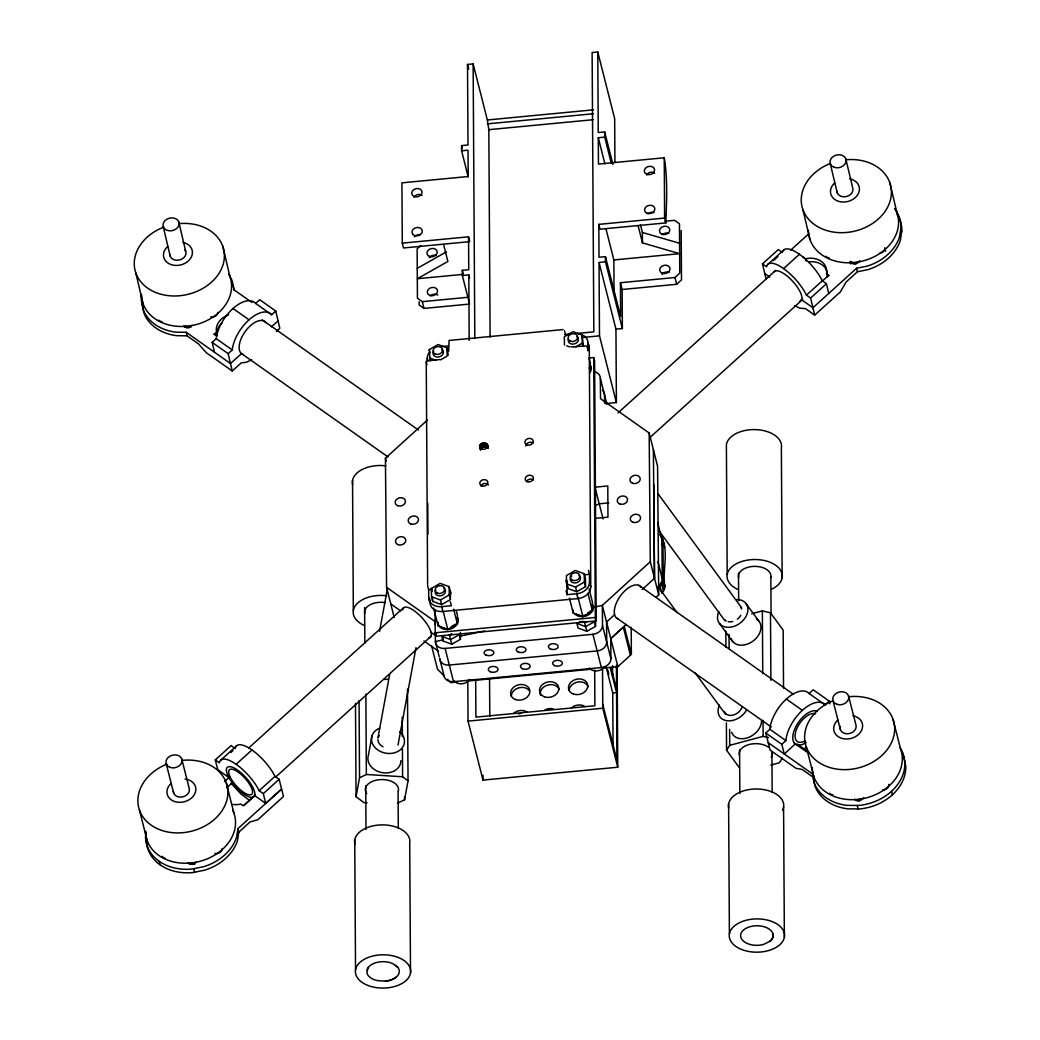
<?xml version="1.0" encoding="UTF-8"?>
<svg xmlns="http://www.w3.org/2000/svg" width="1040" height="1040" viewBox="0 0 1040 1040"><rect width="100%" height="100%" fill="white"/><g stroke="black" fill="none" stroke-linecap="round" stroke-linejoin="round"><path stroke-width="1.5" d="M665.834 222.911L664.612 218.075L598.806 224.367L600.041 229.203L665.834 222.911C666.614 201.279 667.81 179.14 664.248 157.781L598.442 164.073L598.286 137.735L604.721 137.124L611.338 163.254M826.345 273.494L828.802 275.249L827.138 276.835L826.592 271.193A18.018 14.248 -13.4 0 0 805.623 258.778L803.153 257.023M487.435 444.834C488.8 449.397 480.22 451.386 479.57 446.615C480.038 440.999 489.567 442.143 488.254 448.227M897.143 214.617A46.852 37.05 -13.4 0 1 901.875 230.425L900.367 240.253A46.852 37.05 -13.4 0 1 867.789 269.685L857.467 271.726L846.183 281.918L840.32 291.941L814.658 315.133L805.493 308.62L799.812 308.152L794.742 305.682M146.146 832.182L145.496 836.355A46.852 36.79 -14.2 0 0 192.062 869.024L204.035 866.593A46.852 36.79 -14.2 0 0 236.6 837.083L237.9 828.659L281.606 789.061L265.785 803.4L254.566 795.522L254.891 794.612M237.9 828.659L238.784 832.182L237.484 840.606A46.852 36.79 -14.2 0 1 204.919 870.103L192.946 872.547M657.67 588.159L661.778 584.428L663.234 579.865L662.987 540.943M661.7 593.216L663.481 591.162L664.95 586.599C661.713 570.128 670.41 549.094 659.685 534.573M379.535 631.358L387.504 588.25M367.042 802.854L364 802.672L356.057 796.718L359.541 777.79L359.073 700.557M372.008 735.748L368.42 755.209A16.601 13.182 10.5 0 0 382.304 772.668A16.601 13.182 10.5 0 0 400.881 760.682M377.949 737.867L389.753 673.998M397.995 745.069L416 647.66M397.462 803.218L404.56 799.773L408.044 780.845L407.485 689.13M799.617 301.535L802.009 298.87A19.851 6.929 47.9 0 0 790.543 279.097A19.851 6.929 47.9 0 0 774.267 271.713M366.86 970.437L367.874 967.954A16.263 9.789 -0.4 0 1 388.947 962.312L392.665 963.534L397.93 967.473A16.263 9.789 -0.4 0 1 385.476 981.123L377.104 980.59L373.386 979.368A16.263 9.789 -0.4 0 1 366.951 972.998L367.874 967.954M487.006 444.106L487.981 447.967C485.901 445.718 481.585 446.732 480.649 449.618L479.674 445.757M661.544 545.415L662.662 543.101L662.623 538.382M739.258 767.611L726.557 750.23L729.729 745.329L729.625 729.235M782.405 758.03L779.324 762.801L770.9 765.05M414.011 197.262L415.818 195.338A5.122 4.576 -19.1 0 1 420.966 194.844L422.058 195.494M646.555 175.045L648.375 173.121A5.122 4.576 -19.1 0 1 653.523 172.627L654.615 173.29M414.375 236.769L416.312 235.313A5.109 3.302 -11.2 0 1 420.238 234.585M610.766 638.625L623.311 627.172L630.409 655.213L617.864 666.666L603.408 668.044M594.321 371.631A9.776 7.722 -14.2 0 1 600.34 378.261L600.522 398.684L649.168 433.017L650.299 561.678L602.342 605.397L594.672 607.048M614.588 614.666L606.541 621.998L606.723 642.213A9.737 7.696 -14.2 0 1 597.142 650.923L449.319 665.054A9.776 7.722 -14.2 0 1 439.608 658.177L443.82 674.804A9.776 7.722 -14.2 0 0 453.531 681.668L601.354 667.55A9.737 7.709 -14.2 0 0 610.935 658.827L610.753 638.599L626.34 624.39M642.135 589.55L654.511 578.279L653.38 449.605M656.318 597.064L658.71 594.88L657.579 466.219L649.168 433.017M630.409 655.213L631.371 654.342L631.202 627.432M420.732 245.583L417.131 248.846L417.443 298.22L422.292 301.652L423.995 308.412L469.586 304.07M394.225 617.539L386.568 587.314L385.437 458.185L427.401 420.095M598.806 224.367L599.014 257.257L605.449 256.646L620.633 316.589L620.425 282.724L674.973 277.511L679.77 273.156L679.471 223.782L674.622 220.35L664.989 221.26M620.425 282.724L622.141 289.484L676.676 284.284L681.486 279.916L681.187 230.555M227.942 775.697L228.982 777.569L217.763 769.704L215.293 759.915L231.114 745.576L235.261 748.501A29.601 10.27 47.8 0 1 251.966 749.957A29.601 10.27 47.8 0 1 274.976 776.36L279.136 779.298L283.491 796.484L257.842 819.728L250.055 821.964L238.784 832.182M221.091 759.863L236.912 745.524M230.737 752.596L232.999 750.542M215.293 759.915L219.44 762.84A29.601 10.27 47.8 0 1 236.132 764.296L251.979 749.957M226.824 787.787L232.609 782.366M236.132 764.296A29.601 10.27 47.8 0 1 259.155 790.699L274.976 776.36M255.06 795.08L243.256 805.779L240.799 804.05A18.018 14.144 -14.2 0 1 232.401 804.401M244.01 805.467L253.318 797.03M265.785 803.4L263.315 793.637L279.136 779.298M902.447 753.675A46.852 36.985 -14.3 0 1 904.098 757.497L905.762 767.013A46.852 36.985 -14.3 0 1 859.755 808.938L847.769 808.834A46.852 36.985 -14.3 0 1 814.801 785.59L813.384 777.387L801.97 769.34L796.094 768.378L770.12 750.074L765.765 733.005L769.873 729.287A29.601 15.067 -54.8 0 1 786.331 699.062A29.601 15.067 -54.8 0 1 809.094 693.524L813.202 689.806L829.231 701.103L829.933 703.872M794.313 743.132L795.34 743.912L784.264 754L781.794 744.302L785.889 740.584A29.601 15.067 -54.8 0 1 802.347 710.359A29.601 15.067 -54.8 0 1 825.123 704.821L829.231 701.103M214.461 352.209L212.16 342.381L216.268 338.676A29.601 15.067 -54.8 0 1 233.012 308.503A29.601 15.067 -54.8 0 1 255.619 303.433L259.727 299.728L275.743 311.025L279.812 328.354L276.406 331.396M251.745 359.801L246.22 362.297L241.293 362.856L232.232 370.981L228.176 353.678L232.284 349.973A29.601 15.067 -54.8 0 1 249.028 319.8A29.601 15.067 -54.8 0 1 271.648 314.73L275.743 311.025M766.168 279.474L762.463 263.874L778.31 249.574L782.457 252.499M767.559 264.641L784.212 249.6M773.409 260.676L777.933 256.594M790.777 250.068L808.496 234.052M618.02 412.893L775.645 270.413M248.703 747.994L403.858 607.438M762.463 263.874L766.623 266.812A29.601 10.322 47.9 0 1 783.601 268.593L799.435 254.28M224.653 781.495L229.294 777.283M783.601 268.593A29.601 10.322 47.9 0 1 806.442 295.113L822.289 280.8L826.436 283.738L828.737 293.449M821.834 281.554L828.802 275.249M649.87 437.567L802.685 299.429M275.873 776.854L431.028 636.311M814.658 315.133L810.602 298.051L826.436 283.738M894.673 208.819A46.852 37.05 -13.4 0 1 901.043 226.941L899.548 236.769A46.852 37.05 -13.4 0 1 866.97 266.201L856.635 268.242L812.903 307.762L801.671 299.78M216.736 336.024L214.123 334.178L216.554 332.007A18.018 14.131 -13.2 0 1 228.631 314.873M243.321 354.523L241.592 353.548L230.477 363.506L186.238 332.306L175.89 332.163A46.852 36.751 -13.2 0 1 142.935 308.919L141.284 299.455A46.852 36.751 -13.2 0 1 141.557 295.282M271.388 326.846L278.057 320.879M804.18 748.813L806.078 747.513M769.99 941.291L763.412 944.489A16.263 9.789 -0.4 0 1 740.649 936.234A16.263 9.789 -0.4 0 1 761.462 926.133A16.263 9.789 -0.4 0 1 769.99 941.291A16.289 9.802 -0.3 0 0 772.967 934.011M647.777 213.746L648.869 213.096A5.109 3.302 -11.2 0 1 654.017 212.602M430.17 361.01L429.234 349.622L438.048 344.552L447.031 347.776L448.253 355.186M440.635 359.827L447.174 356.07L447.031 347.776M575.718 346.944L582.27 343.187L582.114 334.893L573.131 331.669L564.317 336.739L564.473 345.033M449.137 586.612L449.293 594.893L450.476 599.534L441.649 604.604L432.679 601.38L431.509 596.739L431.353 588.445L440.167 583.388L449.137 586.612L450.892 593.996M431.509 596.739L440.479 599.963L449.293 594.893M566.592 583.856L575.562 587.067L584.376 582.01L584.22 573.716L575.25 570.492L566.436 575.562L566.592 583.856L567.762 588.484L576.732 591.708L585.559 586.638L585.403 578.357L584.22 573.716M417.261 268.333L446.433 251.849M451.23 626.613L455.182 624.39M433.602 608.101L438.126 625.937L447.811 629.525L457.431 624.091L457.379 615.082L456.248 610.623M460.421 632.528L460.46 639.314L451.763 644.215L449.41 634.946L451.542 633.737M587.626 612.95L591.565 610.727A10.192 8.06 -14.2 0 1 582.868 615.654M569.439 598.156L573.196 613.028L582.894 616.616L592.514 611.182L592.462 602.173L589.069 588.783M595.543 626.392L594.36 621.751L585.663 626.665L576.901 623.428L578.084 628.056L586.833 631.306L595.543 626.392L595.491 618.254M359.541 777.79L366.353 774.488L402.597 776.763L408.044 780.845M751.725 613.73L762.359 610.883L770.484 612.768L783.172 630.149L783.536 688.064M729.729 745.329L763.126 736.385L768.547 737.646M443.027 639.899L435.396 641.563L439.218 656.669M459.654 636.298L484.549 630.903M573.547 346.762L586.612 345.943M573.742 346.736L570.973 346.879M468.221 176.93L461.591 150.8L461.565 145.6L468 144.989L467.506 64.441L473.135 63.908L487.344 119.977L488.826 129.675L490.1 337.051M614.926 162.201L614.666 118.703L597.766 52L592.124 52.533L593.84 331.851L577.759 333.385M487.344 119.977L593.476 109.837M487.357 123.877L593.489 113.737M488.826 129.675L593.359 119.691M612.937 164.515L604.682 131.924L598.247 132.548L597.766 52M461.591 150.8L468.026 150.189L468.195 176.514L401.921 182.845L402.285 243.139L403.507 247.975L469.781 241.644M402.285 243.139L468.559 236.808L469.469 240.435M469.43 303.446L462.358 275.522L462.319 270.322L468.754 269.711L468.559 236.808M462.579 274.404L417.326 278.733L447.876 261.456L443.573 244.439M605.982 228.904L613.847 259.948L679.653 253.669L642.46 242.866L638.144 225.849M462.358 275.522L468.793 274.898L469.573 278.005M599.04 262.457L605.475 261.846L622.375 328.549L615.94 329.16L599.04 262.457L599.495 335.855L616.395 402.571L605.137 403.637M422.292 301.652L467.87 297.297M563.108 329.55L449.059 340.457L448.708 351.143M564.889 334.62L569.712 334.152M441.662 346.567L448.084 345.956M568.698 334.438L565.487 334.75L564.46 330.707M583.414 337.389L599.495 335.855M426.66 360.802L439.998 359.554M588.874 358.046L593.723 357.578L594.607 361.062L596.206 620.945L436.085 636.246L435.201 632.775L435.071 610.038M608.803 502.879L599.209 503.802A21.125 16.692 -14.2 0 0 595.608 505.7M595.192 518.362L607.971 517.14L607.789 485.953L594.997 487.175L603.044 518.908M427.648 585.663L428.675 589.693L431.886 589.381M584.649 574.782L589.472 574.314L589.524 582.114L590.759 586.95A13.013 10.283 -14.2 0 1 577.954 598.572L442.871 611.481A13.013 10.283 -14.2 0 1 429.949 602.316L428.727 597.493L428.675 589.693M428.727 597.493A13.013 10.283 -14.2 0 0 441.649 606.658L451.295 605.735L450.281 601.705M566.059 590.642L567.073 594.659L576.719 593.736A13.013 10.283 -14.2 0 0 589.524 582.114M435.201 632.775L595.335 617.474L596.206 620.945M435.305 632.359L435.396 641.563A9.776 7.722 -14.2 0 0 445.107 648.427L592.93 634.296A9.737 7.683 -14.3 0 0 602.511 625.586L602.342 605.397L617.864 666.666M457.184 682.019L450.749 682.63L447.434 679.263M466.817 681.096L590.551 669.279M606.112 666.887L612.729 692.991L616.564 692.627L617.006 760.422L602.758 704.353M468.039 721.123L602.784 708.24L617.76 767.221L483.015 780.104L468.039 721.123L467.805 680.472M855.998 263.796L852.28 263.328A7.488 5.915 -13.4 0 1 850.746 262.522M232.232 370.981L206.271 352.677L198.471 343.889L187.057 335.842L176.722 335.686A46.852 36.751 -13.2 0 1 143.754 312.455L142.116 302.991M640.432 224.744L642.395 232.479L679.588 243.269M566.696 345.826L569.595 346.866M429.39 357.916L435.968 360.269M582.335 621.231L584.48 622.024L586.833 631.306M460.46 639.314L459.29 634.673L450.58 639.574L441.831 636.337L443.001 640.978L451.763 644.215M214.123 334.178L217.347 335.387L216.554 332.007M249.379 800.293L240.89 793.91L231.075 783.237M806.442 295.113L810.602 298.051M255.619 303.433L271.648 314.73M809.094 693.524L825.123 704.821M252.031 302.523L233.805 289.679L232.401 281.528A46.852 36.751 -13.2 0 0 229.593 275.691M262.301 319.904L418.431 430.04M638.664 585.234L793.455 694.343M232.999 308.503L249.015 319.813M786.331 699.049L802.36 710.346M797.121 743.964L807.521 751.426M242.489 354.276L388.037 456.937M616.499 617.851L771.277 726.973M795.132 743.769L806.78 751.972M216.268 338.676L232.284 349.973M769.873 729.287L785.889 740.584M212.16 342.381L228.176 353.678M765.765 733.005L781.794 744.302M768.248 742.703L812.487 773.903L813.384 777.387M386.568 587.314L435.214 621.634L435.24 624.702M390.78 603.941L400.647 610.896M431.041 632.346L435.838 635.726M423.917 640.965L438.386 651.17M259.155 790.699L263.315 793.637M423.995 308.412L419.159 304.98L419.133 301.795M764.764 273.572L769.769 277.121M241.592 353.548L240.591 352.742A19.851 10.101 -54.8 0 1 246.922 329.316A19.851 10.101 -54.8 0 1 265.837 322.621M395.733 965.289L397.93 967.473M444.119 675.909L437.502 669.175L431.574 645.801M658.229 494L741.65 607.828M659.776 531.83L724.971 620.802M745.823 603.291L758.888 621.166M719.563 623.61L732.628 641.485M657.943 586.456L677.079 612.586M694.915 672.516L725.53 714.337M664.326 545.142L661.492 536.289M857.207 805.441L858.091 808.912M900.146 747.747A46.852 36.985 -14.3 0 1 903.214 754.013L905.528 765.7M893.035 719.394L900.705 749.437A45.552 35.958 -14.3 0 1 863.473 798.551A45.552 35.958 -14.3 0 1 812.279 767.481M891.527 791.297L892.411 794.781M848.51 695.825L855.894 724.802A8.138 6.422 -14.3 0 1 848.198 733.733A8.138 6.422 -14.3 0 1 840.372 726.323M833.001 700.7L840.398 729.677M806.221 746.707L813.891 776.75M578.461 333.866A13.013 10.283 -14.2 0 1 588.055 342.992L589.29 347.815L590.759 586.95M587.08 346.749L588.107 350.779L588.055 342.992M576.719 593.736L577.954 598.572M428.935 352.989A13.013 10.283 -14.2 0 0 427.245 358.345L427.856 360.763M674.973 277.511L676.676 284.284M598.286 137.735L604.903 163.865M657.631 522.509L661.973 539.643L662.22 578.617A11.388 8.996 -14.2 0 1 658.957 585.364M663.234 579.865L664.95 586.599M657.878 561.483L662.22 578.617M662.883 582.114L664.599 588.848M661.778 584.428L663.481 591.162M659.997 586.482L661.362 591.864M650.299 561.678L658.71 594.88M600.34 378.261L606.84 403.936M589.212 358.618L590.343 363.077L590.395 372.086L589.264 367.627M582.114 334.893L583.414 346.437M582.27 343.187L583.05 346.281M624.273 626.301L631.371 654.342M467.506 64.441L468.689 69.095M588.458 570.297L589.472 574.314M602.511 625.586L610.935 658.827M611.013 667.459L616.551 689.26L616.408 665.366M610.246 667.706L616.564 692.627M607.646 669.669L608.816 674.271M587.99 593.333L592.514 611.182M584.376 582.01L585.559 586.638M601.354 667.55L592.93 634.296M575.562 587.067L576.732 591.708M577.993 597.285L582.894 616.616M461.565 145.6L462.345 148.694M565.994 580.242L567.008 584.259L567.073 594.659M462.319 270.322L463.489 274.937M486.33 443.508L487.318 447.369M485.485 443.092L486.46 446.953M484.497 442.884L485.472 446.745M483.457 442.897L484.432 446.758M482.417 443.131L483.392 446.992M481.455 443.573L482.443 447.434M480.649 444.184L481.624 448.045M480.038 444.925L481.013 448.799M479.57 446.615L480.389 450.008M429.234 349.622L430.014 352.716M426.283 362.115L426.959 364.806M453.661 609.219L457.431 624.091M440.479 599.963L441.649 604.604M443.287 611.676L447.811 629.525M441.649 606.658L442.871 611.481M431.353 588.445L432.133 591.539M445.107 648.427L453.531 681.668M385.437 458.185L386.204 461.201M226.291 782.886L233.948 813.202M181.753 758.966L189.15 788.216A8.138 6.383 -14.2 0 1 182.481 796.939A8.138 6.383 -14.2 0 1 173.355 791.427M193.726 868.686L194.61 872.209M166.244 763.828L173.641 793.065M159.237 861.328L160.134 864.851M139.451 810.108L147.121 840.424M662.987 540.488L664.69 547.248M805.623 258.778L806.156 261.001M900.835 228.306L901.667 231.79M889.811 182.728L896.961 212.81M845.819 158.886L852.709 187.915A8.138 6.435 -13.4 0 1 846.053 196.638A8.138 6.435 -13.4 0 1 836.901 191.035M856.635 268.242L857.467 271.726M830.284 163.67L837.187 192.699M850.629 263.939L850.083 261.612A5.291 4.186 -13.4 0 0 854.932 263.77A5.291 4.186 -13.4 0 0 859.742 260.728M802.854 209.508L810.017 239.59M222.82 246.363L229.97 276.861M178.815 221.988L185.718 251.407M163.28 226.733L170.183 256.165M186.238 332.306L187.057 335.842M135.837 272.987L142.987 303.485M141.518 300.768L142.35 304.304M904.644 762.216L904.865 763.529A46.852 36.985 -14.3 0 1 858.871 805.454L846.872 805.35A46.852 36.985 -14.3 0 1 813.917 782.106L812.487 773.903M233.22 285.064L234.169 290.498M567.71 585.728L567.762 588.484M450.32 591.24L450.45 598.156M432.627 598.611L432.679 601.38M654.511 578.279L653.679 484.068M604.617 402.727L604.552 394.875A9.776 7.722 -14.2 0 0 602.511 390.325M782.158 577.876L781.365 447.941A27.651 16.64 -0.4 0 0 756.925 429.676A27.651 16.64 -0.4 0 0 726.388 444.496L727.194 574.418M783.575 807.339L784.368 937.274A27.651 16.64 -0.4 0 1 740.493 949.013A27.651 16.64 -0.4 0 1 745.784 920.348A27.651 16.64 -0.4 0 1 784.368 937.274M770.835 576.862L771.069 614.12M771.914 751.855L772.161 792.363M770.484 612.768L770.9 680.342M762.359 610.883L762.749 673.634M763.035 720.304L763.126 736.385M738.491 573.209L738.66 600.756M739.583 749.814L739.856 793.559M729.04 634.296L729.131 648.778M728.598 803.881L729.404 933.816M725.829 631.15L725.92 647.244M726.388 722.865L726.557 750.23M664.248 157.781L664.612 218.075M642.395 232.479L642.46 242.866M622.141 289.484L622.375 328.549M615.94 329.16L616.395 402.571M617.136 665.366L617.76 767.221M613.847 259.948L614.042 291.759M612.56 665.743L612.625 676.884M612.729 692.991L613.054 744.653M604.682 131.924L604.721 137.124M605.449 256.646L605.475 261.846M602.537 668.837L602.784 708.24M593.723 357.578L595.335 617.474M594.685 670.176L594.893 705.744L475.904 717.132L475.67 679.952M573.183 610.025L573.196 613.028M489.567 679.003L489.788 716.365M482.989 775.255L483.015 780.104M473.135 63.908L474.812 338.351M468.793 274.898L469.183 340.327M442.988 638.261L443.001 640.978M438.1 622.934L438.126 625.937M436.072 633.009L436.085 636.246M429.923 599.092L429.949 602.316M427.245 358.345L427.271 361.465M427.752 503.152L427.947 534.339M426.244 361.27L427.622 584.467M410.514 973.18A27.651 16.64 -0.4 0 0 371.93 956.254A27.651 16.64 -0.4 0 0 366.639 984.919A27.651 16.64 -0.4 0 0 410.514 973.18L409.708 843.245A27.651 16.64 -0.4 0 0 381.667 824.889A27.651 16.64 -0.4 0 0 354.887 844.129M404.534 796.562L404.56 799.773M402.233 717.236L402.35 736.541M402.428 749.411L402.597 776.763M398.073 790.998L398.307 828.269M365.859 694.031L366.353 774.488M364.624 607.49L364.845 643.136M365.729 785.72L365.989 829.478M355.485 703.391L356.057 796.718M352.534 480.402L353.34 610.324M354.744 839.787L355.537 969.722M430.482 295.763A5.2 4.108 -14.2 0 1 437.762 295.061M662.61 234.637A5.213 4.121 -14.2 0 1 668.798 233.285M429.325 257.738A5.2 4.108 -14.2 0 1 436.345 255.541M662.116 274.482A5.2 4.108 -14.2 0 1 669.136 272.298M738.595 577.694A16.263 9.789 -0.4 0 1 754.351 566.371A16.263 9.789 -0.4 0 1 770.848 577.174M738.296 589.615A27.651 16.64 -0.4 0 1 733.915 565.24A27.651 16.64 -0.4 0 1 774.683 564.59A27.651 16.64 -0.4 0 1 771.953 589.069M728.754 808.223A27.651 16.64 -0.4 0 1 757.939 789.009A27.651 16.64 -0.4 0 1 782.626 810.199M364.741 613.6A16.263 9.789 -0.4 0 1 385.398 602.654M364.429 625.521A27.651 16.64 -0.4 0 1 355.628 605.306A27.651 16.64 -0.4 0 1 386.724 595.777M352.677 484.731A27.651 16.64 -0.4 0 1 385.931 465.855M396.136 977.197A16.237 9.776 -0.4 0 1 385.476 981.123M895.024 208.481A45.552 36.01 -13.4 0 1 862.576 261.053A45.552 36.01 -13.4 0 1 808.405 230.321M846.04 159.757A45.552 36.01 -13.4 0 1 887.913 206.609A45.552 36.01 -13.4 0 1 813.969 224.224A45.552 36.01 -13.4 0 1 830.18 163.54M849.81 178.867A14.638 11.57 -13.4 0 1 857.753 194.675A14.638 11.57 -13.4 0 1 836.381 200.46A14.638 11.57 -13.4 0 1 834.639 182.975M857.649 262.301A7.488 5.915 -13.4 0 1 850.473 261.404M809.276 261.794A18.018 14.248 -13.4 0 1 827.216 272.415M885.365 250.406A5.291 4.186 -13 0 1 885.664 251.173M828.958 257.738A5.291 4.186 -13.4 0 1 825.617 256.256M884.845 247.676A5.291 4.186 -13.4 0 1 879.749 253.188M782.808 251.303A29.601 10.322 47.9 0 1 800.54 255.086A29.601 10.322 47.9 0 1 822.289 280.8M232.752 810.316A45.552 35.776 -14.2 0 1 198.601 861.666A45.552 35.776 -14.2 0 1 145.522 831.207M182.624 760.331A45.552 35.776 -14.2 0 1 224.367 806.663A45.552 35.776 -14.2 0 1 150.527 824.681A45.552 35.776 -14.2 0 1 166.79 764.192M185.055 779.051A14.638 11.492 -14.2 0 1 194.545 794.274A14.638 11.492 -14.2 0 1 173.16 800.969A14.638 11.492 -14.2 0 1 171.106 783.419M194.792 862.823A7.488 5.876 -14.2 0 1 189.176 862.771M195.078 863.941A7.488 5.876 -14.2 0 1 189.462 863.902M192.946 872.547A46.852 36.79 -14.2 0 1 146.38 839.865M165.126 858.286A5.291 4.147 -14.2 0 1 163.423 857.545M162.773 856.973A5.291 4.147 -14.2 0 1 162.292 856.297M222.001 848.848A5.291 4.147 -14.2 0 1 214.825 853.437M196.352 861.965A5.291 4.147 -14.2 0 1 187.681 862.81M228.774 273.975A45.552 35.737 -13.2 0 1 194.532 324.987A45.552 35.737 -13.2 0 1 141.388 294.294M179.101 223.626A8.138 6.383 -13.2 0 1 167.063 230.308A8.138 6.383 -13.2 0 1 166.985 219.154A8.138 6.383 -13.2 0 1 179.101 223.626A45.552 35.737 -13.2 0 1 220.883 270.062A45.552 35.737 -13.2 0 1 146.913 287.586A45.552 35.737 -13.2 0 1 163.241 227.357M184.899 249.925A8.138 6.383 -13.2 0 1 180.076 259.818A8.138 6.383 -13.2 0 1 169.897 254.514M182.832 242.437A14.638 11.479 -13.2 0 1 190.736 258.115A14.638 11.479 -13.2 0 1 169.351 263.874A14.638 11.479 -13.2 0 1 167.648 246.519M190.58 326.17A7.488 5.876 -13.2 0 1 184.964 326.092M190.827 327.223A7.488 5.876 -13.2 0 1 185.211 327.145M217.113 333.294A18.018 14.131 -13.2 0 1 222.261 322.569M217.906 312.377A5.291 4.147 -13.2 0 1 210.704 316.914M161.915 321.594A5.291 4.147 -13.2 0 1 158.574 320.125M192.205 325.312A5.291 4.147 -13.2 0 1 183.508 326.105M805.272 740.779A16.588 8.45 -54.8 0 1 796.393 729.612A16.588 8.45 -54.8 0 1 815.555 713.882M806.182 742.56A19.851 10.101 -54.8 0 1 794.079 730.691A19.851 10.101 -54.8 0 1 817.271 711.139M849.329 696.696A45.552 35.958 -14.3 0 1 891.15 743.275A45.552 35.958 -14.3 0 1 817.31 761.358A45.552 35.958 -14.3 0 1 833.508 700.57M853.008 715.78A14.638 11.557 -14.3 0 1 860.938 731.536A14.638 11.557 -14.3 0 1 839.592 737.464A14.638 11.557 -14.3 0 1 837.85 719.979M861.601 799.162A7.488 5.902 -14.3 0 1 857.766 799.526M859.963 800.67A7.488 5.902 -14.3 0 1 856.271 800.228M832.897 794.781A5.291 4.173 -14.3 0 1 829.569 793.312M888.693 784.368A5.291 4.173 -14.3 0 1 882.596 789.932M863.629 797.576A5.291 4.173 -14.3 0 1 859.339 800.579A5.291 4.173 -14.3 0 1 854.477 799.201M590.434 365.456A10.192 8.06 -14.2 0 1 590.46 369.668M590.681 366.418A10.192 8.06 -14.2 0 1 589.719 372.697M604.747 666.588A8.931 7.059 -14.2 0 1 589.446 668.057M469.664 679.497A8.931 7.059 -14.2 0 1 454.363 680.966M457.457 617.383A10.192 8.06 -14.1 0 1 457.483 621.595M456.482 623.675A10.192 8.06 -14.1 0 1 450.385 628.043M445.159 628.524A10.192 8.06 -14.1 0 1 439.023 625.313M452.01 634.413A10.192 8.06 -14.2 0 1 449.41 634.946M457.704 618.345A10.192 8.06 -14.2 0 1 451.88 628.537A10.192 8.06 -14.2 0 1 439.283 626.288M438.256 624.416A10.192 8.06 -14.2 0 1 437.905 622.349M587.093 621.504A10.192 8.06 -14.2 0 1 579.436 621.426M592.54 604.474A10.192 8.06 -14.2 0 1 592.566 608.686M580.255 615.628A10.192 8.06 -14.2 0 1 575.731 613.951M592.787 605.436A10.192 8.06 -14.2 0 1 586.963 615.628A10.192 8.06 -14.2 0 1 574.353 613.379M579.033 575.497A5.2 4.108 -14.2 0 1 576.758 582.673A5.2 4.108 -14.2 0 1 570.427 578.188M570.934 577.135A5.2 4.108 -14.2 0 1 571.753 576.186M443.95 588.38A5.2 4.108 -14.2 0 1 444.288 593.97A5.2 4.108 -14.2 0 1 437.398 595.361A5.2 4.108 -14.2 0 1 435.851 590.018M441.831 349.557A5.2 4.108 -14.2 0 1 442.169 355.147A5.2 4.108 -14.2 0 1 435.279 356.538A5.2 4.108 -14.2 0 1 433.732 351.195M576.914 336.674A5.2 4.108 -14.2 0 1 574.652 343.85A5.2 4.108 -14.2 0 1 568.321 339.365M383.006 746.837A10.088 8.008 10.5 0 1 377.949 739.544M378.274 737.49A10.088 8.008 10.5 0 1 379.262 735.605M388.154 679.172A16.601 13.182 10.5 0 1 383.89 679.354M366.704 793.611A16.601 9.984 -0.4 0 1 379.405 779.688A16.601 9.984 -0.4 0 1 398.411 790.582M399.581 731.536A16.601 13.182 10.5 0 1 398.645 751.01A16.601 13.182 10.5 0 1 374.491 746.941A16.601 13.182 10.5 0 1 379.652 728.169M740.727 615.342A10.088 7.384 -36.1 0 1 737.36 619.19M732.745 621.504A10.088 7.384 -36.1 0 1 728.117 621.66M726.206 620.893A10.088 7.384 -36.1 0 1 724.724 619.619M740.675 607.282A10.088 7.384 -36.1 0 1 741.611 608.972M742.209 706.693A10.088 7.384 -36.1 0 1 733.317 715.052A10.088 7.384 -36.1 0 1 724.36 711.477M756.457 619.073A16.601 12.168 -36.1 0 1 753.428 640.783A16.601 12.168 -36.1 0 1 731.081 638.69M761.54 720.811A16.601 12.168 -36.1 0 1 748.397 737.49A16.601 12.168 -36.1 0 1 731.653 732.238M772.174 752.076A16.601 9.984 -0.4 0 1 771.225 757.211M739.349 755.209A16.601 9.984 -0.4 0 1 749.099 744.523A16.601 9.984 -0.4 0 1 768.729 747.344M736.554 599.586A16.601 12.168 -36.1 0 1 747.162 613.756A16.601 12.168 -36.1 0 1 727.155 627.276A16.601 12.168 -36.1 0 1 718.887 611.533M746.486 710.112A16.601 12.168 -36.1 0 1 726.323 720.642A16.601 12.168 -36.1 0 1 719.459 705.081M588.835 345.163A13.013 10.283 -14.2 0 1 589.29 347.815M567.008 584.259A8.944 7.072 -14.3 0 1 567.476 581.126M450.203 591.383A8.944 7.072 -14.2 0 1 450.736 592.28M480.987 486.018A4.082 3.224 -14.2 0 1 484.562 483.509A4.082 3.224 -14.2 0 1 488.423 485.004M525.876 445.991A4.225 3.341 -14.2 0 1 528.489 442.663A4.225 3.341 -14.2 0 1 533.039 443.014M526.409 481.689A4.134 3.276 -14.2 0 1 533.364 479.947M513.526 713.44A9.763 7.709 -14.3 0 1 527.163 712.14M518.57 713.934A9.763 7.709 -14.3 0 1 521.066 713.427M511.303 696.163A9.763 7.709 -14.3 0 1 518.414 687.947A9.763 7.709 -14.3 0 1 529.282 690.534M571.415 707.915A9.763 7.709 -14.3 0 1 585.052 706.602M544.986 709.943A8.684 6.864 -14.3 0 1 553.579 709.111M569.192 690.612A9.763 7.709 -14.3 0 1 577.538 682.071A9.763 7.709 -14.3 0 1 588.146 686.777M540.592 695.37A9.763 7.709 -14.3 0 1 547.352 685.165A9.763 7.709 -14.3 0 1 559.208 689.546M661.583 537.329A11.388 8.996 -14.2 0 1 661.973 539.643M617.929 618.878A19.851 10.075 -54.8 0 1 620.334 596.024A19.851 10.075 -54.8 0 1 640.887 586.937M402.805 609.908A19.851 6.812 47.6 0 1 421.473 617.201A19.851 6.812 47.6 0 1 429.065 637.793M412.685 234.169L411.983 232.154A5.2 4.108 -14.2 0 1 418.873 227.591A5.2 4.108 -14.2 0 1 421.096 233.961A5.2 4.108 -14.2 0 1 412.685 234.169M429.871 295.425A5.2 4.108 -14.2 0 0 437.567 291.096A5.2 4.108 -14.2 0 0 429.832 288.223A5.2 4.108 -14.2 0 0 429.871 295.425M429.533 256.464A5.2 4.108 -14.2 0 0 437.229 252.135A5.2 4.108 -14.2 0 0 429.494 249.262A5.2 4.108 -14.2 0 0 429.533 256.464M662.168 234.286A5.213 4.121 -14.2 0 0 669.786 229.814A5.213 4.121 -14.2 0 0 661.934 227.097A5.213 4.121 -14.2 0 0 662.168 234.286M662.324 273.221A5.2 4.108 -14.2 0 0 670.02 268.879A5.2 4.108 -14.2 0 0 662.272 266.019A5.2 4.108 -14.2 0 0 662.324 273.221M414.349 196.534A5.2 4.108 -14.2 0 0 422.045 192.205A5.2 4.108 -14.2 0 0 414.297 189.332A5.2 4.108 -14.2 0 0 414.349 196.534M646.893 174.33A5.2 4.108 -14.2 0 0 654.589 169.988A5.2 4.108 -14.2 0 0 646.854 167.128A5.2 4.108 -14.2 0 0 646.893 174.33M647.14 213.291A5.2 4.108 -14.2 0 0 654.836 208.949A5.2 4.108 -14.2 0 0 647.088 206.089A5.2 4.108 -14.2 0 0 647.14 213.291M834.067 167.271A8.138 6.435 -13.4 0 0 846.105 160.55A8.138 6.435 -13.4 0 0 833.976 156.026A8.138 6.435 -13.4 0 0 834.067 167.271M230.022 776.711A16.588 5.759 47.8 0 0 250.666 794.872A16.588 5.759 47.8 0 0 241.228 774.54A16.588 5.759 47.8 0 0 230.022 776.711M227.942 775.671A19.851 6.89 47.8 0 0 252.629 797.381A19.851 6.89 47.8 0 0 241.345 773.071A19.851 6.89 47.8 0 0 227.942 775.671M170.014 767.377A8.138 6.383 -14.2 0 0 182.039 760.604A8.138 6.383 -14.2 0 0 169.936 756.197A8.138 6.383 -14.2 0 0 170.014 767.377M836.784 704.275A8.138 6.422 -14.3 0 0 848.796 697.476A8.138 6.422 -14.3 0 0 836.693 693.03A8.138 6.422 -14.3 0 0 836.784 704.275M435.396 354.094A4.875 3.861 -14.2 0 0 442.611 350.025A4.875 3.861 -14.2 0 0 435.357 347.347A4.875 3.861 -14.2 0 0 435.396 354.094M570.479 341.185A4.875 3.861 -14.2 0 0 577.694 337.116A4.875 3.861 -14.2 0 0 570.44 334.438A4.875 3.861 -14.2 0 0 570.479 341.185M437.515 593.19A4.875 3.861 -14.2 0 0 444.73 589.121A4.875 3.861 -14.2 0 0 437.476 586.443A4.875 3.861 -14.2 0 0 437.515 593.19M572.598 580.281A4.875 3.861 -14.2 0 0 579.813 576.212A4.875 3.861 -14.2 0 0 572.559 573.521A4.875 3.861 -14.2 0 0 572.598 580.281M526.942 444.886A4.225 3.341 -14.2 0 0 533.247 441.441A4.225 3.341 -14.2 0 0 527.02 439.023A4.225 3.341 -14.2 0 0 526.942 444.886M482.482 486.083A4.082 3.224 -14.2 0 0 487.773 481.91A4.082 3.224 -14.2 0 0 481.182 480.649A4.082 3.224 -14.2 0 0 482.482 486.083M527.969 481.793A4.134 3.276 -14.2 0 0 533.312 477.529A4.134 3.276 -14.2 0 0 526.604 476.294A4.134 3.276 -14.2 0 0 527.969 481.793M515.437 699.53A9.763 7.709 -14.3 0 0 529.867 691.392A9.763 7.709 -14.3 0 0 515.346 686.036A9.763 7.709 -14.3 0 0 515.437 699.53M573.326 693.992A9.763 7.709 -14.3 0 0 587.756 685.854A9.763 7.709 -14.3 0 0 573.235 680.498A9.763 7.709 -14.3 0 0 573.326 693.992M544.375 696.761A9.763 7.709 -14.3 0 0 558.805 688.623A9.763 7.709 -14.3 0 0 544.297 683.267A9.763 7.709 -14.3 0 0 544.375 696.761M490.282 671.749A4.875 2.938 -0.4 0 0 498.03 669.682A4.875 2.938 -0.4 0 0 491.218 666.692A4.875 2.938 -0.4 0 0 490.282 671.749M522.444 668.681A4.875 2.938 -0.4 0 0 530.192 666.601A4.875 2.938 -0.4 0 0 523.38 663.624A4.875 2.938 -0.4 0 0 522.444 668.681M554.606 665.6A4.875 2.938 -0.4 0 0 562.354 663.533A4.875 2.938 -0.4 0 0 555.542 660.543A4.875 2.938 -0.4 0 0 554.606 665.6M619.853 504.01A5.2 4.108 -14.2 0 0 627.536 499.655A5.2 4.108 -14.2 0 0 619.788 496.808A5.2 4.108 -14.2 0 0 619.853 504.01M410.787 523.978A5.2 4.108 -14.2 0 0 418.483 519.649A5.2 4.108 -14.2 0 0 410.748 516.776A5.2 4.108 -14.2 0 0 410.787 523.978M632.879 522.262A5.2 4.108 -14.2 0 0 640.575 517.933A5.2 4.108 -14.2 0 0 632.84 515.06A5.2 4.108 -14.2 0 0 632.879 522.262M398.099 544.7A5.2 4.108 -14.2 0 0 405.795 540.358A5.2 4.108 -14.2 0 0 398.047 537.498A5.2 4.108 -14.2 0 0 398.099 544.7M632.541 483.288A5.2 4.108 -14.2 0 0 640.224 478.933A5.2 4.108 -14.2 0 0 632.476 476.086A5.2 4.108 -14.2 0 0 632.541 483.288M486.07 655.122A4.875 2.938 -0.4 0 0 493.818 653.055A4.875 2.938 -0.4 0 0 487.006 650.065A4.875 2.938 -0.4 0 0 486.07 655.122M518.232 652.054A4.875 2.938 -0.4 0 0 525.98 649.974A4.875 2.938 -0.4 0 0 519.168 646.997A4.875 2.938 -0.4 0 0 518.232 652.054M550.394 648.973A4.875 2.938 -0.4 0 0 558.142 646.906A4.875 2.938 -0.4 0 0 551.33 643.916A4.875 2.938 -0.4 0 0 550.394 648.973M397.761 505.726A5.2 4.108 -14.2 0 0 405.457 501.397A5.2 4.108 -14.2 0 0 397.709 498.524A5.2 4.108 -14.2 0 0 397.761 505.726"/></g></svg>
